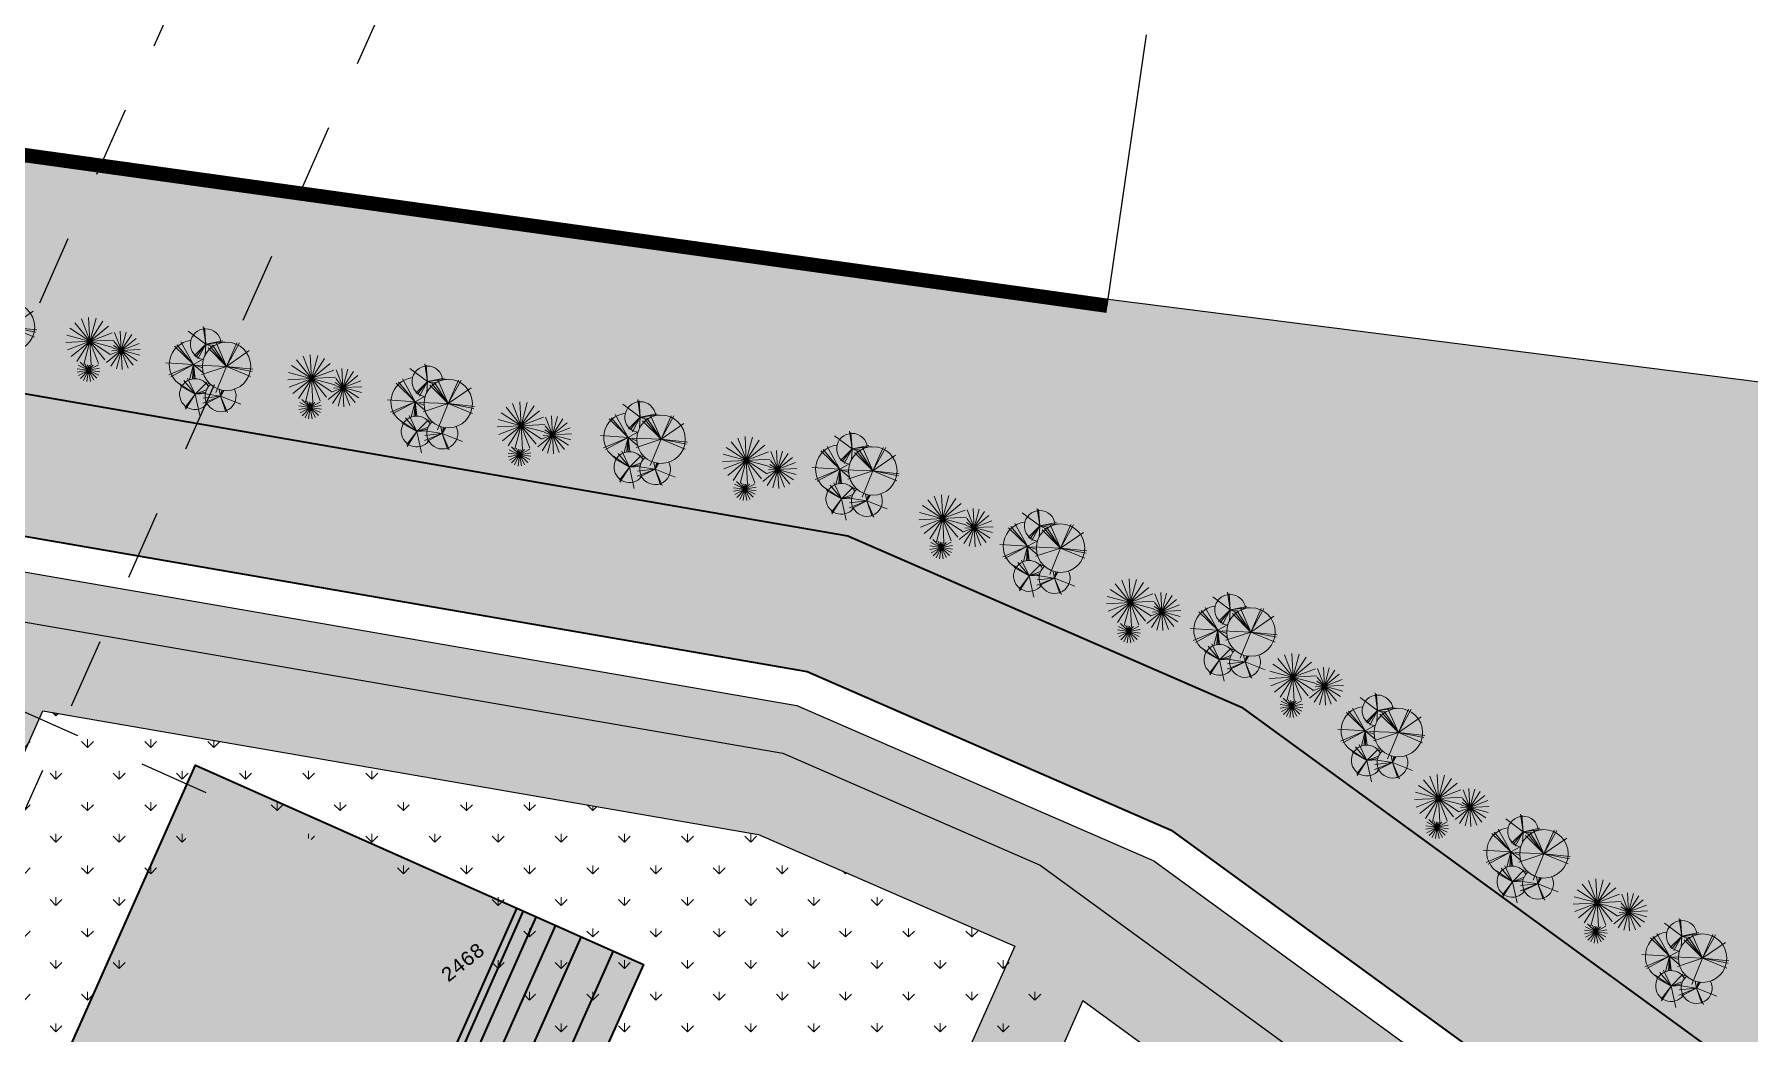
# Model space of a CAD drawing. Header units: millimetres. Extents: x 525387 to 527545, y 2235066 to 2235448.
# Drawn here: x 525580.41 to 525604.79, y 2235151.14 to 2235165.34 of the extents above; entities that cross this region are included whole.
import ezdxf
from ezdxf.enums import TextEntityAlignment as Align

# ---------------------------------------------------------------- set-up
doc = ezdxf.new("R2010")
doc.units = ezdxf.units.MM
doc.set_wipeout_variables(frame=1)
doc.linetypes.add('JIS_02_1.0', pattern=[2, 1, -1])
for name, color, linetype in [('auxiliar', 6, 'Continuous'), ('COTAS', 2, 'Continuous'), ('EJES', 1, 'Continuous'), ('PISOS', 7, 'Continuous')]:
    doc.layers.add(name, color=color, linetype=linetype)
doc.layers.add('jardin', color=72, linetype='Continuous', lineweight=5)
doc.layers.add('muro', color=5, linetype='Continuous', lineweight=35)
doc.styles.add('MONOTXT4', font='monotxt4.shx')

# ---------------------------------------------------------------- blocks, each defined once
blk = doc.blocks.new('Arbo-p12')
at = {"color": 0, "linetype": 'ByBlock', "lineweight": 0}
for p, q in [((-0.099, 0.183), (-0.136, 0.494)), ((-0.099, 0.183), (-0.107, 0.489)), ((-0.099, 0.183), (-0.046, 0.487)), ((0.165, 0.278), (0.101, 0.528)), ((0.165, 0.278), (0.273, 0.459)), ((0.165, 0.278), (0.277, 0.438)), ((-0.099, 0.183), (-0.404, 0.271)), ((-0.099, 0.183), (-0.398, 0.239)), ((-0.099, 0.183), (-0.34, 0.405)), ((0.165, 0.278), (-0.029, 0.259)), ((0.165, 0.278), (-0.023, 0.235)), ((0.165, 0.278), (-0.016, 0.202)), ((0.165, 0.278), (0.075, 0.181)), ((0.191, -0.081), (0.158, 0.226)), ((0.165, 0.278), (0.203, 0.206)), ((0.165, 0.278), (0.233, 0.203)), ((0.165, 0.278), (0.357, 0.157)), ((0.165, 0.278), (0.344, 0.185)), ((0.191, -0.081), (0.189, 0.218)), ((0.191, -0.081), (0.272, 0.215)), ((0.191, -0.081), (0.219, 0.213)), ((-0.307, -0.102), (-0.381, 0.085)), ((-0.307, -0.102), (-0.373, 0.116)), ((-0.307, -0.102), (-0.31, 0.107)), ((-0.307, -0.102), (-0.258, 0.101)), ((-0.099, 0.183), (-0.249, 0.072)), ((-0.099, 0.183), (-0.218, 0.058)), ((-0.099, 0.183), (-0.203, 0.049)), ((-0.099, 0.183), (-0.19, 0.039)), ((0.191, -0.081), (-0.1, 0.03)), ((-0.099, 0.183), (0.034, 0.159)), ((-0.099, 0.183), (-0.072, 0.032)), ((-0.099, 0.183), (-0.042, 0.086)), ((0.191, -0.081), (-0.066, 0.146)), ((0.191, -0.081), (0.46, 0.06)), ((0.191, -0.081), (0.485, 0.038)), ((-0.307, -0.102), (-0.507, -0.167)), ((-0.307, -0.102), (-0.497, -0.149)), ((-0.307, -0.102), (-0.423, -0.333)), ((-0.307, -0.102), (-0.112, -0.081)), ((-0.307, -0.102), (-0.168, -0.147)), ((-0.307, -0.102), (-0.193, -0.162)), ((-0.307, -0.102), (-0.207, -0.173)), ((-0.087, -0.312), (-0.262, -0.198)), ((-0.087, -0.312), (-0.228, -0.157)), ((0.191, -0.081), (-0.105, -0.242)), ((0.191, -0.081), (0.338, -0.353)), ((0.191, -0.081), (0.388, -0.317)), ((0.191, -0.081), (0.413, -0.303)), ((0.191, -0.081), (0.518, -0.106)), ((-0.087, -0.312), (-0.304, -0.244)), ((-0.087, -0.312), (-0.284, -0.268)), ((-0.087, -0.312), (-0.154, -0.495)), ((-0.087, -0.312), (-0.145, -0.514)), ((-0.087, -0.312), (-0.049, -0.239)), ((-0.087, -0.312), (-0.029, -0.266)), ((-0.087, -0.312), (-0.02, -0.276)), ((-0.087, -0.312), (-0.013, -0.284)), ((-0.087, -0.312), (0.039, -0.536))]:
    blk.add_line(p, q, dxfattribs=at)
blk.add_circle((0.191, -0.081), 0.287, dxfattribs=at)
for centre, radius, start, end in [((-0.099, 0.183), 0.287, 57.4904, 202.572), ((0.165, 0.278), 0.183, 326.1895, 222.0248), ((-0.307, -0.102), 0.183, 350.2838, 282.3951), ((-0.087, -0.312), 0.183, 91.4437, 347.7435), ((-0.099, 0.183), 0.287, 265.0692, 270.8898)]:
    blk.add_arc(centre, radius, start, end, dxfattribs=at)
blk = doc.blocks.new('Arbo-p11')
at = {"color": 0, "linetype": 'ByBlock', "lineweight": 0}
for p, q in [((-0.038, 0.163), (-0.133, 0.453)), ((-0.04, 0.163), (0.054, 0.453)), ((-0.039, 0.163), (-0.039, 0.468)), ((-0.037, 0.165), (-0.327, 0.259)), ((-0.037, 0.164), (-0.284, 0.344)), ((-0.038, 0.163), (-0.217, 0.41)), ((-0.042, 0.164), (0.205, 0.344)), ((-0.042, 0.165), (0.248, 0.259)), ((-0.041, 0.163), (0.138, 0.41)), ((-0.284, -0.107), (-0.346, 0.025)), ((-0.036, 0.166), (-0.342, 0.166)), ((-0.037, 0.167), (-0.327, 0.072)), ((-0.284, -0.108), (-0.302, 0.037)), ((-0.037, 0.168), (-0.284, -0.012)), ((-0.038, 0.168), (-0.217, -0.079)), ((-0.038, 0.169), (-0.133, -0.122)), ((-0.043, 0.166), (0.263, 0.166)), ((-0.042, 0.168), (0.205, -0.012)), ((-0.042, 0.167), (0.248, 0.072)), ((-0.041, 0.168), (0.138, -0.079)), ((-0.04, 0.169), (0.054, -0.122)), ((-0.039, 0.169), (-0.039, -0.136)), ((0.195, -0.175), (0.338, 0.022)), ((0.196, -0.175), (0.271, 0.056)), ((-0.283, -0.106), (-0.428, -0.124)), ((-0.283, -0.106), (-0.426, -0.079)), ((-0.283, -0.105), (-0.415, -0.167)), ((-0.283, -0.107), (-0.411, -0.036)), ((-0.283, -0.105), (-0.39, -0.205)), ((-0.283, -0.107), (-0.383, -0.001)), ((-0.284, -0.105), (-0.354, -0.233)), ((-0.284, -0.105), (-0.312, -0.248)), ((-0.286, -0.107), (-0.221, -0.077)), ((-0.286, -0.106), (-0.197, -0.095)), ((-0.286, -0.105), (-0.158, -0.176)), ((-0.286, -0.106), (-0.142, -0.133)), ((-0.285, -0.108), (-0.267, -0.015)), ((-0.285, -0.107), (-0.25, -0.044)), ((-0.285, -0.107), (-0.237, -0.061)), ((-0.285, -0.105), (-0.223, -0.237)), ((-0.285, -0.105), (-0.185, -0.212)), ((-0.284, -0.105), (-0.266, -0.25)), ((0.199, -0.173), (-0.044, -0.173)), ((0.199, -0.172), (-0.032, -0.247)), ((0.199, -0.172), (0.002, -0.315)), ((0.199, -0.174), (0.049, -0.125)), ((0.198, -0.171), (0.055, -0.368)), ((0.199, -0.175), (0.101, -0.104)), ((0.198, -0.171), (0.122, -0.402)), ((0.198, -0.175), (0.133, -0.085)), ((0.198, -0.175), (0.161, -0.063)), ((0.194, -0.174), (0.426, -0.099)), ((0.194, -0.172), (0.426, -0.247)), ((0.194, -0.173), (0.437, -0.173)), ((0.195, -0.175), (0.391, -0.032)), ((0.195, -0.171), (0.338, -0.368)), ((0.195, -0.172), (0.391, -0.315)), ((0.196, -0.171), (0.271, -0.402)), ((0.197, -0.176), (0.197, -0.026)), ((0.197, -0.171), (0.197, -0.414))]:
    blk.add_line(p, q, dxfattribs=at)

msp = doc.modelspace()

# ---------------------------------------------------------------- hatches: boundary and pattern name
at = {"layer": 'auxiliar'}
h = msp.add_hatch(color=8, dxfattribs=at)
h.dxf.hatch_style = 1
h.set_gradient(color1=(0, 127, 255), color2=(0, 255, 255), name='INVCURVED')
h.paths.add_polyline_path([(525575.306, 2235161.09), (525574.674, 2235159.17), (525591.399, 2235156.278), (525596.577, 2235154.025), (525605.642, 2235147.419), (525606.348, 2235146.761), (525607.48, 2235148.44), (525606.918, 2235148.964), (525597.576, 2235155.771), (525591.977, 2235158.207)])
h.paths.add_polyline_path([(525575.306, 2235161.09), (525574.61, 2235161.211), (525571.098, 2235160.372), (525573.509, 2235158.892), (525574.674, 2235159.17)])
at = {"layer": 'jardin'}
h = msp.add_hatch(dxfattribs=at)
h.set_pattern_fill('GRASS', color=72, scale=0.02)
h.set_pattern_definition([(90, (-1161.57987, -217.22754), (-0.3592102448, 0.3592102448), [0.09525, -0.6231704896]), (45, (-1161.57987, -217.22754), (-0.35921024484, 0.35921024484), [0.09525, -0.41275]), (135, (-1161.57987, -217.22754), (-0.35921024484, -0.35921024484), [0.09525, -0.41275])])
h.paths.add_polyline_path([(525574.696, 2235158.658), (525574.115, 2235158.52), (525575.183, 2235157.864), (525591.053, 2235155.12), (525594.712, 2235153.527), (525604.7, 2235146.25), (525605.574, 2235145.613), (525606.065, 2235146.342), (525605.324, 2235147.033), (525596.327, 2235153.588), (525591.255, 2235155.795)])

# ---------------------------------------------------------------- linework, layer by layer
at = {"const_width": 0.204}
msp.add_lwpolyline([(525563.105, 2235166.012), (525595.67, 2235161.48)], dxfattribs=at)
at = {"elevation": -2469.879}
msp.add_lwpolyline([(525596.22, 2235165.332), (525595.659, 2235161.481)], dxfattribs=at)
at = {"layer": 'auxiliar'}
for p, q in [((525575.226, 2235143.807), (525580.531, 2235155.721)), ((525580.531, 2235155.721), (525590.706, 2235153.962)), ((525590.706, 2235153.962), (525594.351, 2235152.376)), ((525594.712, 2235153.527), (525605.298, 2235145.814)), ((525594.351, 2235152.376), (525589.375, 2235141.199)), ((525595.32, 2235151.6), (525593.141, 2235146.707)), ((525595.32, 2235151.6), (525604.777, 2235144.709))]:
    msp.add_line(p, q, dxfattribs=at)
at = {"layer": 'auxiliar', "color": 3}
msp.add_lwpolyline([(525628.465, 2235097.22), (525628.454, 2235097.209), (525625.33, 2235097.281), (525571.934, 2235079.488), (525558.35, 2235078.809), (525543.317, 2235079.296), (525533.113, 2235104.91, 0.266694), (525544.284, 2235110.504, 0.281639), (525546.467, 2235118.474), (525552.505, 2235135.07), (525555.878, 2235142.78, 0.107392), (525557.014, 2235150.187), (525561.33, 2235155.985), (525574.674, 2235159.17), (525576.276, 2235164.036), (525587.956, 2235162.553), (525636.415, 2235156.403), (525636.027, 2235151.65), (525643.977, 2235151.348), (525645.869, 2235140.675), (525644.969, 2235114.229), (525634.593, 2235103.535)], format="xyb", dxfattribs=at)
at = {"layer": 'auxiliar'}
for points in [[(525574.696, 2235158.658), (525591.255, 2235155.795), (525596.327, 2235153.588), (525605.324, 2235147.033), (525606.065, 2235146.342)], [(525575.183, 2235157.864), (525591.053, 2235155.12), (525594.712, 2235153.527)]]:
    msp.add_lwpolyline(points, dxfattribs=at)
at = {"layer": 'EJES', "linetype": 'JIS_02_1.0'}
msp.add_line((525582.856, 2235154.553), (525542.846, 2235172.366), dxfattribs=at)
at = {"layer": 'muro', "color": 150}
msp.add_lwpolyline([(525533.227, 2235106.907, 0.272783), (525542.747, 2235111.81, 0.320175), (525544.346, 2235118.494), (525550.647, 2235135.813), (525554.026, 2235143.538, 0.118203), (525554.958, 2235150.774), (525560.16, 2235157.762), (525574.61, 2235161.211), (525591.977, 2235158.207), (525597.576, 2235155.771), (525606.918, 2235148.964), (525607.48, 2235148.44)], format="xyb", dxfattribs=at)
msp.add_lwpolyline([(525557.014, 2235150.187), (525561.33, 2235155.985), (525574.674, 2235159.17), (525591.399, 2235156.278), (525596.577, 2235154.025), (525605.642, 2235147.419), (525606.348, 2235146.761)], dxfattribs=at)

# ---------------------------------------------------------------- block references
at = {"layer": 'jardin', "linetype": 'Continuous', "lineweight": 0, "xscale": 1.200000000000001, "yscale": 1.200000000000001, "zscale": 1.200000000000001, "rotation": 39.03565738155755}
for p in [(525579.833, 2235161.109), (525582.905, 2235160.55), (525586.057, 2235160.02), (525589.083, 2235159.513), (525592.095, 2235159.062), (525594.764, 2235157.965), (525597.471, 2235156.772), (525599.567, 2235155.341), (525601.637, 2235153.618), (525603.893, 2235152.134)]:
    msp.add_blockref('Arbo-p12', p, dxfattribs=at)
at = {"layer": 'jardin', "color": 114, "linetype": 'Continuous', "lineweight": 0, "true_color": 0x139b48, "xscale": 1.125, "yscale": 1.125, "zscale": 1.125, "rotation": 39.03565738155755}
for p in [(525581.353, 2235160.858), (525584.505, 2235160.328), (525587.484, 2235159.657), (525590.686, 2235159.165), (525593.479, 2235158.337), (525596.147, 2235157.143), (525598.46, 2235156.081), (525600.529, 2235154.358), (525602.785, 2235152.873)]:
    msp.add_blockref('Arbo-p11', p, dxfattribs=at)

# ---------------------------------------------------------------- next in the draw order: wipeouts: each hides what was drawn before it
at = {"color": 8}
msp.add_wipeout([(525586.724, 2235152.527), (525586.079, 2235152.014), (525586.278, 2235151.763), (525586.923, 2235152.277)], dxfattribs=at).translate(0, 0, -2.379).dxf.layer = 'COTAS'

# ---------------------------------------------------------------- next in the draw order: hatches: boundary and pattern name
h = msp.add_hatch(color=21)
h.dxf.hatch_style = 1
h.paths.add_polyline_path([(525576.015, 2235139.925), (525582.704, 2235154.949), (525589.071, 2235152.114), (525588.563, 2235150.972), (525591.258, 2235149.772), (525586.458, 2235138.992), (525585.362, 2235139.48), (525583.981, 2235136.379)])
at = {"layer": 'jardin'}
h = msp.add_hatch(dxfattribs=at)
h.set_pattern_fill('GRASS', color=72, scale=0.025)
h.set_pattern_definition([(90, (194.1935, -170.2468), (-0.449012806, 0.449012806), [0.1190625, -0.778963112]), (45, (194.1935, -170.2468), (-0.44901280605, 0.44901280605), [0.1190625, -0.5159375]), (135, (194.1935, -170.2468), (-0.44901280605, -0.44901280605), [0.1190625, -0.5159375])])
edge = h.paths.add_edge_path()
edge.add_line((525533.572, 2235116.835), (525533.9, 2235117.647))
edge.add_line((525533.9, 2235117.647), (525531.906, 2235118.452))
edge.add_line((525531.906, 2235118.452), (525534.154, 2235124.015))
edge.add_line((525534.154, 2235124.015), (525536.194, 2235123.191))
edge.add_line((525536.194, 2235123.191), (525536.563, 2235124.105))
edge.add_line((525536.563, 2235124.105), (525545.166, 2235120.747))
edge.add_line((525545.166, 2235120.747), (525547.35, 2235126.748))
edge.add_line((525547.35, 2235126.748), (525544.731, 2235124.94))
edge.add_line((525544.731, 2235124.94), (525543.278, 2235124.564))
edge.add_line((525543.278, 2235124.564), (525541.149, 2235125.015))
edge.add_line((525541.149, 2235125.015), (525539.94, 2235125.668))
edge.add_line((525539.94, 2235125.668), (525538.211, 2235127.925))
edge.add_line((525538.211, 2235127.925), (525537.374, 2235129.48))
edge.add_line((525537.374, 2235129.48), (525537.829, 2235130.967))
edge.add_line((525537.829, 2235130.967), (525538.562, 2235132.88))
edge.add_line((525538.562, 2235132.88), (525539.683, 2235133.683))
edge.add_line((525539.683, 2235133.683), (525542.158, 2235133.453))
edge.add_line((525542.158, 2235133.453), (525543.063, 2235133.323))
edge.add_line((525543.063, 2235133.323), (525544.238, 2235133.47))
edge.add_line((525544.238, 2235133.47), (525545.239, 2235132.863))
edge.add_line((525545.239, 2235132.863), (525545.4, 2235132.515))
edge.add_line((525545.4, 2235132.515), (525546.351, 2235132.293))
edge.add_line((525546.351, 2235132.293), (525547.6, 2235131.642))
edge.add_line((525547.6, 2235131.642), (525548.504, 2235129.921))
edge.add_line((525548.504, 2235129.921), (525549.449, 2235132.519))
edge.add_line((525549.449, 2235132.519), (525547.034, 2235134.148))
edge.add_arc((525553.401, 2235142.034), 10.135, 170.2845, 231.0837, ccw=False)
edge.add_line((525543.411, 2235143.745), (525550.021, 2235160.17))
edge.add_arc((525555.83, 2235157.681), 6.32, 80.3819, 156.8009, ccw=False)
edge.add_line((525556.886, 2235163.912), (525568.066, 2235162.234))
edge.add_line((525568.066, 2235162.234), (525571.101, 2235160.371))
edge.add_line((525571.101, 2235160.371), (525574.61, 2235161.208))
edge.add_line((525574.61, 2235161.208), (525591.977, 2235158.205))
edge.add_line((525591.977, 2235158.205), (525597.576, 2235155.769))
edge.add_line((525597.576, 2235155.769), (525606.918, 2235148.962))
edge.add_line((525606.918, 2235148.962), (525607.48, 2235148.438))
edge.add_line((525607.48, 2235148.438), (525607.731, 2235148.81))
edge.add_line((525607.731, 2235148.81), (525605.017, 2235151.256))
edge.add_line((525605.017, 2235151.256), (525606.157, 2235160.241))
edge.add_line((525606.157, 2235160.241), (525587.956, 2235162.551))
edge.add_line((525587.956, 2235162.551), (525576.383, 2235164.02))
edge.add_line((525576.383, 2235164.02), (525549.933, 2235167.989))
edge.add_line((525549.933, 2235167.989), (525525.945, 2235108.378))
edge.add_line((525525.945, 2235108.378), (525533.227, 2235106.904))
edge.add_arc((525533.827, 2235117.432), 10.545, 266.7354, 327.7677)
edge.add_arc((525538.862, 2235116.27), 5.917, 311.0411, 382.0561)
edge.add_line((525544.346, 2235118.492), (525544.756, 2235119.619))
edge.add_line((525544.756, 2235119.619), (525540.306, 2235121.356))
edge.add_line((525540.306, 2235121.356), (525538.118, 2235115.942))
edge.add_line((525538.118, 2235115.942), (525535.221, 2235117.113))
edge.add_line((525535.221, 2235117.113), (525534.921, 2235116.371))
edge.add_line((525534.921, 2235116.371), (525534.185, 2235116.058))
edge.add_arc((525532.324, 2235115.206), 2.047, -100.1078, 24.6049, ccw=False)
edge.add_line((525531.965, 2235113.191), (525531.564, 2235112.198))
edge.add_arc((525530.709, 2235111.218), 1.3, -272.9179, 48.9179, ccw=False)
edge.add_line((525530.775, 2235112.516), (525531.177, 2235113.51))
edge.add_arc((525532.322, 2235115.21), 2.05, 52.4373, 236.0348, ccw=False)
h.paths.add_polyline_path([(525537.138, 2235126.862), (525536.482, 2235125.239), (525534.906, 2235125.876), (525535.561, 2235127.498)], flags=16)
h = msp.add_hatch(dxfattribs=at)
h.set_pattern_fill('GRASS', color=72, scale=0.025)
h.set_pattern_definition([(90, (-1981.939, -359.22754), (-0.449012806, 0.449012806), [0.1190625, -0.778963112]), (45, (-1981.939, -359.22754), (-0.44901280605, 0.44901280605), [0.1190625, -0.5159375]), (135, (-1981.939, -359.22754), (-0.44901280605, -0.44901280605), [0.1190625, -0.5159375])])
h.paths.add_polyline_path([(525595.099, 2235151.761), (525594.112, 2235152.48), (525590.706, 2235153.962), (525579.207, 2235155.95), (525580.339, 2235150.618), (525578.736, 2235147.018), (525575.936, 2235145.401), (525575.29, 2235143.95), (525577.646, 2235142.902), (525582.857, 2235154.552), (525587.168, 2235152.633), (525586.659, 2235151.491), (525592.872, 2235148.725), (525589.497, 2235141.145), (525590.228, 2235140.82)])
at = {"layer": 'PISOS'}
h = msp.add_hatch(dxfattribs=at)
h.set_pattern_fill('HONEY', color=9, scale=0.09)
h.set_pattern_definition([(0, (-1981.939, -359.22754), (0.428625, 0.24746675805), [0.28575, -0.5715]), (120, (-1981.939, -359.22754), (-0.428624999063, 0.247466759672), [0.28575, -0.5715]), (60, (-1981.939, -359.22754), (9.37e-10, 0.494933517722), [-0.5715, 0.28575])])
h.paths.add_polyline_path([(525606.953, 2235145.513), (525607.236, 2235145.932), (525606.348, 2235146.761), (525605.845, 2235146.015, 0.123128), (525605.298, 2235145.814), (525594.712, 2235153.527), (525591.053, 2235155.12), (525575.183, 2235157.864), (525574.203, 2235158.466), (525573.575, 2235157.443), (525574.751, 2235156.721), (525579.311, 2235155.932), (525575.727, 2235147.88), (525574.63, 2235148.369), (525574.224, 2235147.455), (525575.32, 2235146.967), (525574.13, 2235144.295), (525575.226, 2235143.807), (525580.531, 2235155.721), (525590.706, 2235153.962), (525594.351, 2235152.376), (525589.375, 2235141.199), (525590.472, 2235140.711), (525592.735, 2235145.794), (525595.871, 2235144.397), (525596.278, 2235145.311), (525593.141, 2235146.707), (525595.32, 2235151.6), (525604.777, 2235144.709, 0.14512), (525605.032, 2235144.076), (525601.373, 2235135.858), (525602.47, 2235135.369), (525603.183, 2235136.972), (525605.056, 2235136.138), (525605.463, 2235137.052), (525603.59, 2235137.886), (525606.149, 2235143.635, 0.164148), (525606.832, 2235143.985), (525613.351, 2235137.903), (525616.847, 2235134.438), (525619.271, 2235131.88), (525608.948, 2235128.44), (525600.966, 2235131.992), (525600.46, 2235130.854), (525608.546, 2235127.255), (525609.414, 2235124.653), (525614.157, 2235126.233), (525613.354, 2235128.643), (525620.182, 2235130.918), (525621.736, 2235129.278), (525623.374, 2235127.55), (525627.796, 2235122.712), (525627.831, 2235119.195), (525631.696, 2235120.483), (525630.196, 2235122.066, -0.065036), (525628.706, 2235123.494), (525624.252, 2235128.368), (525622.608, 2235130.103), (525617.705, 2235135.277), (525614.183, 2235138.768)])

# ---------------------------------------------------------------- next in the draw order: linework, layer by layer
at = {"layer": 'EJES', "linetype": 'JIS_02_1.0'}
for p, q in [((525576.42, 2235152.388), (525587.216, 2235176.635)), ((525571.991, 2235135.694), (525589.723, 2235175.519))]:
    msp.add_line(p, q, dxfattribs=at)
at = {"layer": 'muro'}
msp.add_line((525587.272, 2235152.917), (525580.583, 2235137.892), dxfattribs=at)
at = {"layer": 'muro', "color": 6}
for p, q in [((525587.364, 2235152.876), (525580.674, 2235137.851)), ((525587.546, 2235152.795), (525580.857, 2235137.77)), ((525587.821, 2235152.673), (525581.131, 2235137.648)), ((525588.186, 2235152.51), (525581.496, 2235137.485)), ((525588.643, 2235152.307), (525581.953, 2235137.282))]:
    msp.add_line(p, q, dxfattribs=at)
at = {"layer": 'muro'}
msp.add_lwpolyline([(525576.015, 2235139.925), (525582.704, 2235154.949), (525589.071, 2235152.114), (525588.563, 2235150.972), (525591.258, 2235149.772), (525586.458, 2235138.992), (525585.362, 2235139.48), (525583.981, 2235136.379)], close=True, dxfattribs=at)

# ---------------------------------------------------------------- next in the draw order: texts
at = {"layer": 'COTAS', "color": 2, "style": 'MONOTXT4'}
msp.add_text('2468', height=0.2, rotation=38.5137, dxfattribs=at).set_placement((525586.501, 2235152.145, -2.379), align=Align.MIDDLE)

doc.saveas('drawing.dxf')
